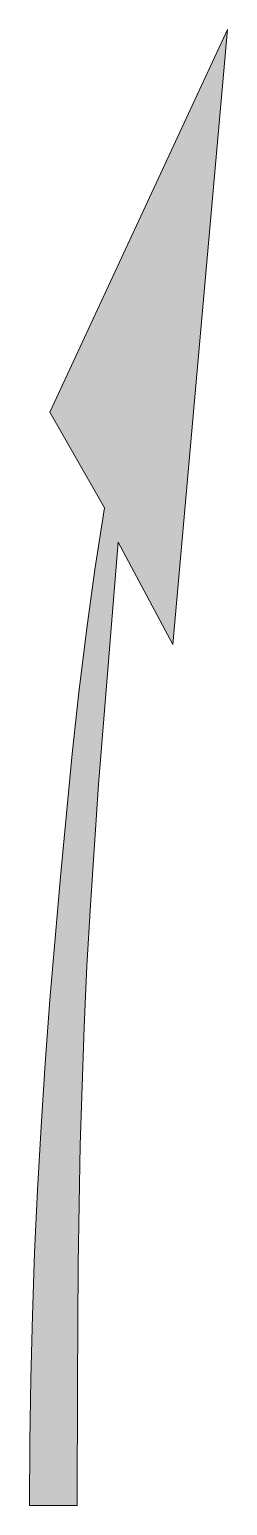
# Model space of a CAD drawing. Header units: metres. Extents: x 183 to 217, y 10 to 270.
import ezdxf

# ---------------------------------------------------------------- set-up
doc = ezdxf.new("R2010")
doc.units = ezdxf.units.M
doc.layers.add('FILL_WHITE_FFFFFF', color=7, linetype='Continuous', true_color=0xffffff)

msp = doc.modelspace()

# ---------------------------------------------------------------- hatches: boundary and pattern name
at = {"layer": 'FILL_WHITE_FFFFFF', "true_color": 0xffffff}
h = msp.add_hatch(color=7, dxfattribs=at)
h.dxf.hatch_style = 1
h.paths.add_polyline_path([(182.61, 21.55), (182.77, 32.66), (183.06, 43.72), (183.45, 54.75), (183.96, 65.78), (184.58, 76.84), (185.31, 87.95), (186.15, 99.15), (187.99, 120.75), (190.05, 142.35), (191.24, 153.15), (192.56, 163.95), (194.06, 174.75), (195.75, 185.55), (186.15, 202.35), (217.35, 269.55), (207.75, 161.55), (198.15, 179.55), (194.7, 136.95), (193.26, 115.76), (192.65, 105.1), (192.15, 94.35), (191.46, 73.63), (191.1, 52.8), (190.97, 31.74), (190.95, 10.35), (182.55, 10.35), (182.61, 21.55)])

# ---------------------------------------------------------------- linework, layer by layer
at = {"layer": 'FILL_WHITE_FFFFFF', "lineweight": 0, "true_color": 0xffffff}
msp.add_lwpolyline([(182.61, 21.55), (182.77, 32.66), (183.06, 43.72), (183.45, 54.75), (183.96, 65.78), (184.58, 76.84), (185.31, 87.95), (186.15, 99.15), (187.99, 120.75), (190.05, 142.35), (191.24, 153.15), (192.56, 163.95), (194.06, 174.75), (195.75, 185.55), (186.15, 202.35), (217.35, 269.55), (207.75, 161.55), (198.15, 179.55), (194.7, 136.95), (193.26, 115.76), (192.65, 105.1), (192.15, 94.35), (191.46, 73.63), (191.1, 52.8), (190.97, 31.74), (190.95, 10.35), (182.55, 10.35)], close=True, dxfattribs=at)

doc.saveas('drawing.dxf')
